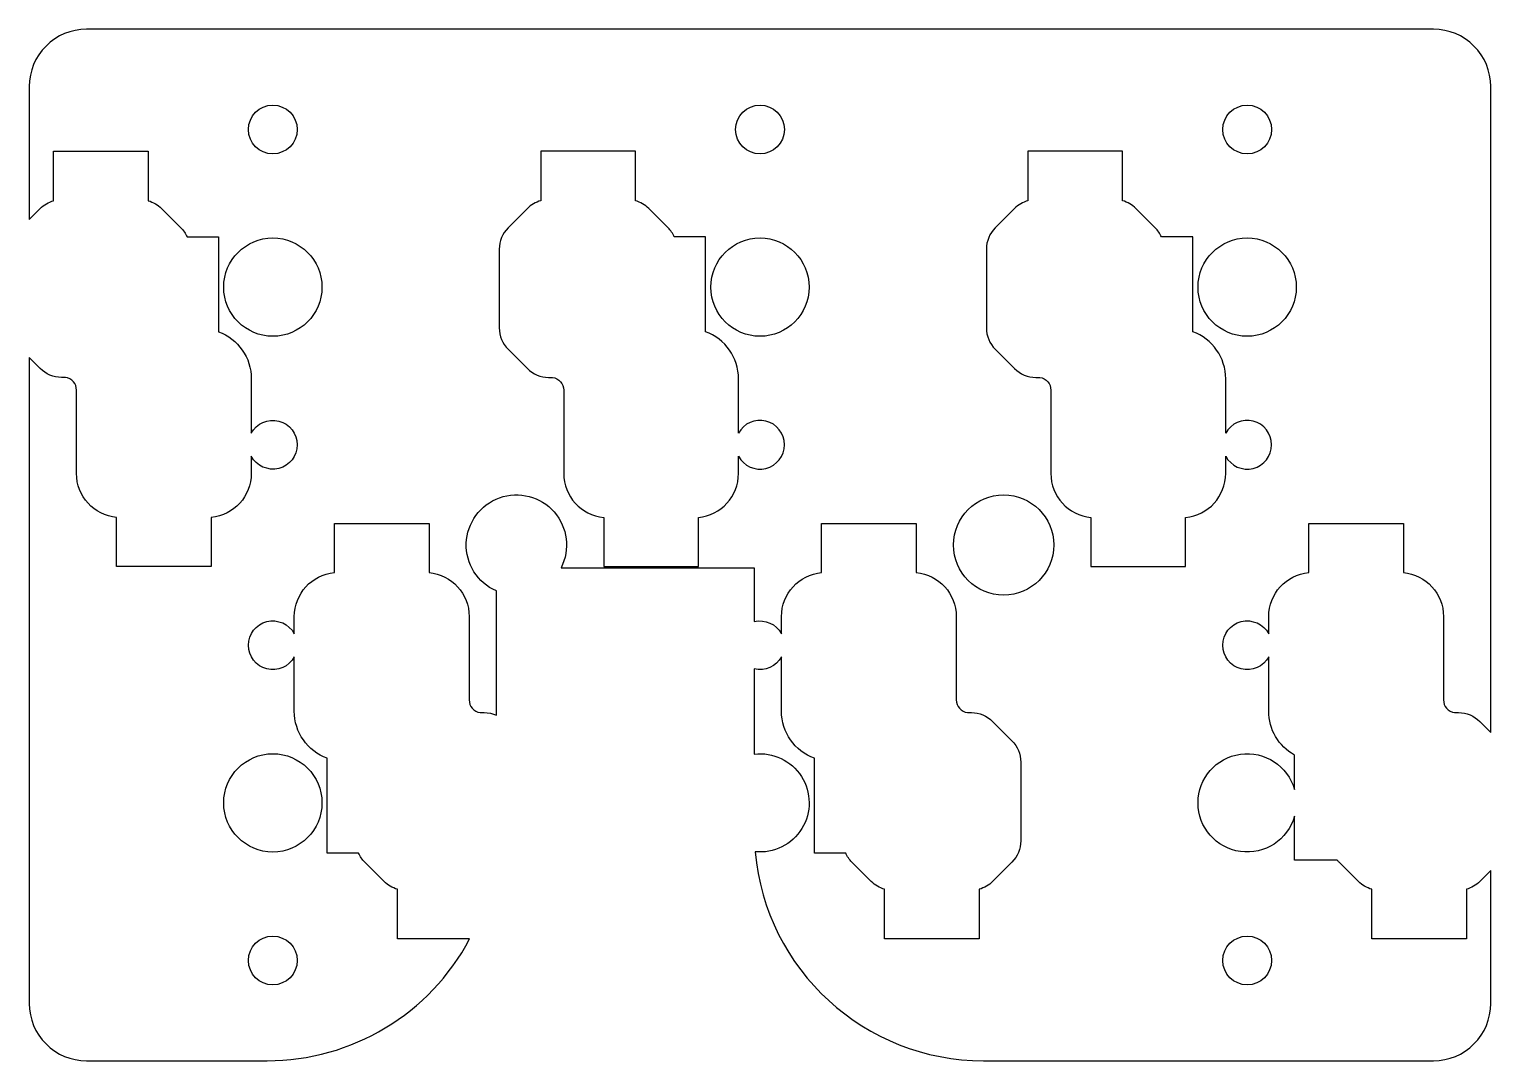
# Model space of a CAD drawing. Header units: millimetres. Extents: x 35.5 to 86.5, y -58 to -22.
import ezdxf

# ---------------------------------------------------------------- set-up
doc = ezdxf.new("R2010")
doc.units = ezdxf.units.MM
doc.layers.get('0').update_dxf_attribs({"linetype": 'CONTINUOUS'})

msp = doc.modelspace()

# ---------------------------------------------------------------- linework, layer by layer
for points in [[(60.8, -47.297, -1.114011), (60.831, -50.706, 0.388556), (68.8, -58), (84.5, -58, 0.414214), (86.5, -56), (86.5, -51.361), (86.118, -51.742, -0.131024), (85.65, -52.014), (85.65, -53.75), (82.35, -53.75), (82.35, -52.014, -0.131024), (81.882, -51.742), (81.208, -51.068, -0.022026), (81.145, -51), (79.65, -51), (79.65, -49.466, -7.222379), (79.65, -48.534), (79.65, -47.331, -0.27219), (78.75, -45.8), (78.75, -43.902, -3.98324), (78.75, -43.098), (78.75, -42.5, -0.386101), (80.15, -40.957), (80.15, -39.25), (83.45, -39.25), (83.45, -40.957, -0.386101), (84.85, -42.5), (84.85, -45.4, 0.37334), (85.24, -45.85), (85.376, -45.85, -0.198912), (86.118, -46.158), (86.5, -46.539), (86.5, -24, 0.414214), (84.5, -22), (37.5, -22, 0.414214), (35.5, -24), (35.5, -28.639), (35.882, -28.258, -0.131024), (36.35, -27.986), (36.35, -26.25), (39.65, -26.25), (39.65, -27.986, -0.131024), (40.118, -28.258), (40.792, -28.932, -0.092625), (41.01, -29.25), (42.1, -29.25), (42.1, -32.555, -0.314855), (43.25, -34.2), (43.25, -36.098, -3.98324), (43.25, -36.902), (43.25, -37.5, -0.386101), (41.85, -39.043), (41.85, -40.75), (38.55, -40.75), (38.55, -39.043, -0.386101), (37.15, -37.5), (37.15, -34.6, 0.37334), (36.76, -34.15), (36.624, -34.15, -0.198912), (35.882, -33.842), (35.5, -33.461), (35.5, -56, 0.414214), (37.5, -58), (43.8, -58, 0.277545), (50.867, -53.75), (48.35, -53.75), (48.35, -52.014, -0.131024), (47.882, -51.742), (47.208, -51.068, -0.092625), (46.99, -50.75), (45.9, -50.75), (45.9, -47.445, -0.314855), (44.75, -45.8), (44.75, -43.902, -3.98324), (44.75, -43.098), (44.75, -42.5, -0.386101), (46.15, -40.957), (46.15, -39.25), (49.45, -39.25), (49.45, -40.957, -0.386101), (50.85, -42.5), (50.85, -45.4, 0.37334), (51.24, -45.85), (51.376, -45.85, -0.104364), (51.8, -45.94), (51.8, -41.604, -2.526508), (54.056, -40.8), (60.8, -40.8), (60.8, -42.673, -0.341443), (61.75, -43.098), (61.75, -42.5, -0.386101), (63.15, -40.957), (63.15, -39.25), (66.45, -39.25), (66.45, -40.957, -0.386101), (67.85, -42.5), (67.85, -45.4, 0.37334), (68.24, -45.85), (68.376, -45.85, -0.198912), (69.118, -46.158), (69.792, -46.832, -0.198912), (70.1, -47.574), (70.1, -50.326, -0.198912), (69.792, -51.068), (69.118, -51.742, -0.131024), (68.65, -52.014), (68.65, -53.75), (65.35, -53.75), (65.35, -52.014, -0.131024), (64.882, -51.742), (64.208, -51.068, -0.092625), (63.99, -50.75), (62.9, -50.75), (62.9, -47.445, -0.314855), (61.75, -45.8), (61.75, -43.902, -0.341443), (60.8, -44.327)], [(59.1, -32.555), (59.1, -29.25), (58.01, -29.25, 0.092625), (57.792, -28.932), (57.118, -28.258, 0.131024), (56.65, -27.986), (56.65, -26.25), (53.35, -26.25), (53.35, -27.986, 0.131024), (52.882, -28.258), (52.208, -28.932, 0.198912), (51.9, -29.674), (51.9, -32.426, 0.198912), (52.208, -33.168), (52.882, -33.842, 0.198912), (53.624, -34.15), (53.76, -34.15, -0.37334), (54.15, -34.6), (54.15, -37.5, 0.386101), (55.55, -39.043), (55.55, -40.75), (58.85, -40.75), (58.85, -39.043, 0.386101), (60.25, -37.5), (60.25, -36.902, 3.98324), (60.25, -36.098), (60.25, -34.2, 0.314855)], [(76.1, -32.555), (76.1, -29.25), (75.01, -29.25, 0.092625), (74.792, -28.932), (74.118, -28.258, 0.131024), (73.65, -27.986), (73.65, -26.25), (70.35, -26.25), (70.35, -27.986, 0.131024), (69.882, -28.258), (69.208, -28.932, 0.198912), (68.9, -29.674), (68.9, -32.426, 0.198912), (69.208, -33.168), (69.882, -33.842, 0.198912), (70.624, -34.15), (70.76, -34.15, -0.37334), (71.15, -34.6), (71.15, -37.5, 0.386101), (72.55, -39.043), (72.55, -40.75), (75.85, -40.75), (75.85, -39.043, 0.386101), (77.25, -37.5), (77.25, -36.902, 3.98324), (77.25, -36.098), (77.25, -34.2, 0.314855)]]:
    msp.add_lwpolyline(points, format="xyb", close=True)
for centre, radius in [((44, -25.5), 0.851), ((61, -25.5), 0.851), ((78, -25.5), 0.851), ((44, -31), 1.715), ((61, -31), 1.715), ((78, -31), 1.715), ((69.5, -40), 1.75), ((44, -49), 1.715), ((44, -54.5), 0.851), ((78, -54.5), 0.851)]:
    msp.add_circle(centre, radius)

doc.saveas('drawing.dxf')
